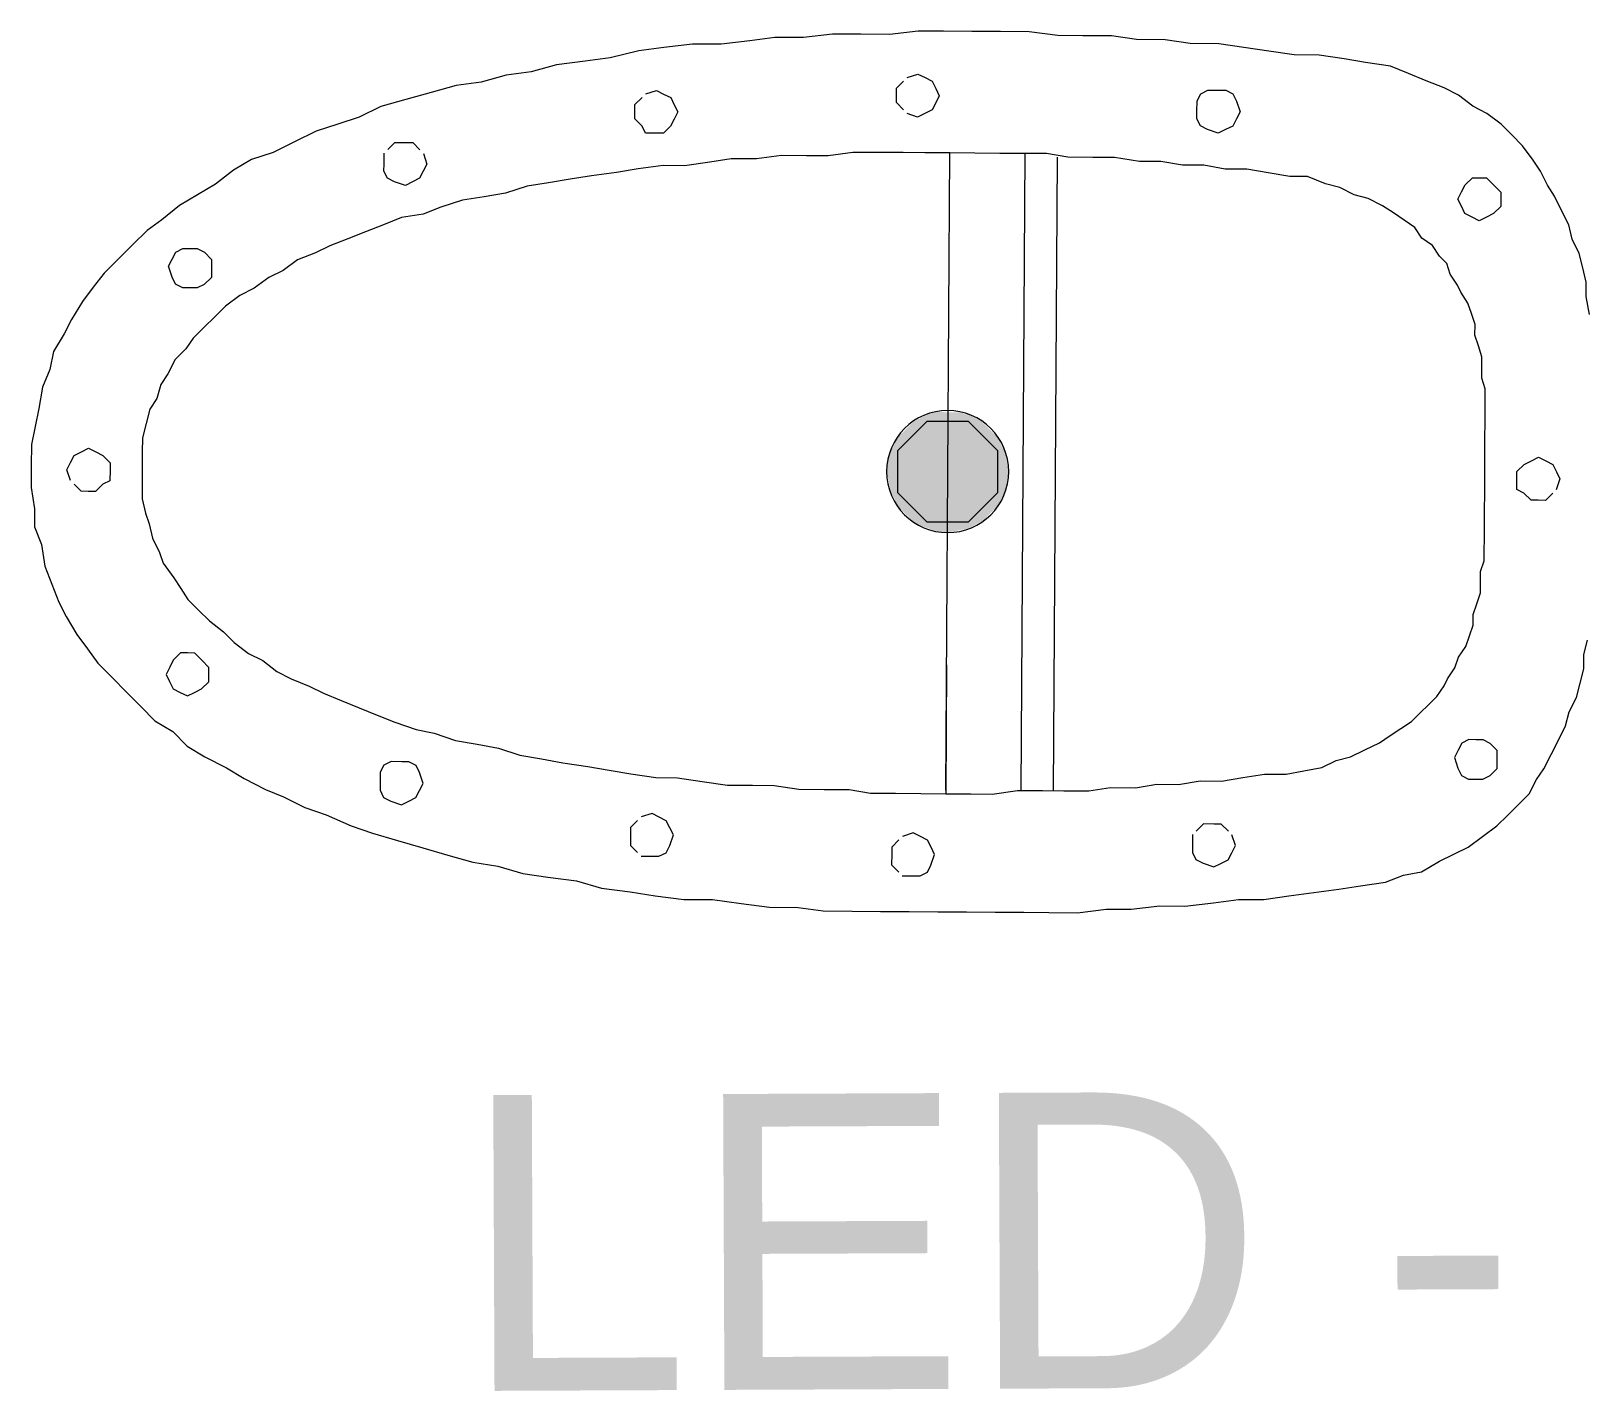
# Model space of a CAD drawing. Header units: metres. Extents: x -12 to 158, y -16 to 62.
# Drawn here: x 32.643 to 33.752, y 14.416 to 15.385 of the extents above; entities that cross this region are included whole.
import ezdxf

# ---------------------------------------------------------------- set-up
doc = ezdxf.new("R2010")
doc.units = ezdxf.units.M
doc.linetypes.add('Hidden 1_5', pattern=[0.0022, 0.0015, -0.0007])
for name, color, linetype, lineweight in [('A-DETL', 7, 'Continuous', 9), ('Dispositivos elétricos', 7, 'Continuous', 35), ('G-ANNO-TEXT', 7, 'Continuous', 9)]:
    doc.layers.add(name, color=color, linetype=linetype, lineweight=lineweight)
doc.styles.add('Arial_2', font='arial.ttf', dxfattribs={"height": 0.210954})

# ---------------------------------------------------------------- blocks, each defined once
blk = doc.blocks.new('PVC Corrugado Amarelo_Caixa de Octogonal 4x4 - PVC Corrugado Amarelo_Caixa de Octogonal 4x4-2829200-PLANTA BAIXA - PLANTA GERAL')
at = {"layer": 'Dispositivos elétricos', "linetype": 'Hidden 1_5', "lineweight": 9, "true_color": 0xffff00}
h = blk.add_hatch(color=2, dxfattribs=at)
h.paths.add_polyline_path([(0, -0.0435), (0.0148, -0.0405), (0.0253, -0.0349), (0.0358, -0.0242), (0.0377, -0.0217), (0.0423, -0.0093), (0.0435, 0), (0.0405, 0.0148), (0.0358, 0.0242), (0.0242, 0.0358), (0.0148, 0.0405), (0.0093, 0.0423), (-0.0082, 0.0424), (-0.0113, 0.042), (-0.0242, 0.0358), (-0.0358, 0.0242), (-0.0405, 0.0148), (-0.0424, 0.0082), (-0.0435, 0), (-0.0405, -0.0148), (-0.0346, -0.0258), (-0.0242, -0.0358), (-0.0217, -0.0377), (-0.0082, -0.0424)])
h.paths.add_polyline_path([(0.0148, -0.0358), (-0.0153, -0.0353), (-0.0358, -0.0142), (-0.0353, 0.0153), (-0.0148, 0.0358), (0.016, 0.0346), (0.0358, 0.0148), (0.0346, -0.016), (0.016, -0.0346)])
blk.add_hatch(color=2, dxfattribs=at).paths.add_polyline_path([(-0.0148, -0.0358), (0.0148, -0.0358), (0.0358, -0.0148), (0.0358, 0.0148), (0.0148, 0.0358), (-0.0148, 0.0358), (-0.0358, 0.0148), (-0.0358, -0.0148)])
at = {"layer": 'Dispositivos elétricos', "lineweight": 9}
for p, q in [((-0.0148, 0.0358), (-0.0358, 0.0148)), ((0.0148, 0.0358), (-0.0148, 0.0358)), ((0.0358, 0.0148), (0.0148, 0.0358)), ((-0.0358, 0.0148), (-0.0358, -0.0148)), ((0.0358, -0.0148), (0.0358, 0.0148)), ((-0.0358, -0.0148), (-0.0148, -0.0358)), ((0.0148, -0.0358), (0.0358, -0.0148)), ((-0.0148, -0.0358), (0.0148, -0.0358))]:
    blk.add_line(p, q, dxfattribs=at)
for start, end in [(360, 180), (180, 360)]:
    blk.add_arc((0, 0), 0.0435, start, end, dxfattribs=at)

msp = doc.modelspace()

# ---------------------------------------------------------------- linework, layer by layer
at = {"layer": 'A-DETL'}
for p, q in [((33.2141, 15.3831), (33.1936, 15.3807)), ((33.2345, 15.383), (33.2141, 15.3831)), ((33.2549, 15.3828), (33.2345, 15.383)), ((33.2753, 15.3853), (33.2549, 15.3828)), ((33.2932, 15.3852), (33.2753, 15.3853)), ((33.3136, 15.385), (33.2932, 15.3852)), ((33.334, 15.3849), (33.3136, 15.385)), ((33.3544, 15.3848), (33.334, 15.3849)), ((33.3748, 15.3821), (33.3544, 15.3848)), ((33.3927, 15.382), (33.3748, 15.3821)), ((33.0762, 15.3712), (33.0557, 15.3662)), ((33.094, 15.3736), (33.0762, 15.3712)), ((33.1145, 15.376), (33.094, 15.3736)), ((33.1349, 15.3759), (33.1145, 15.376)), ((33.1553, 15.3783), (33.1349, 15.3759)), ((33.1732, 15.3808), (33.1553, 15.3783)), ((33.1936, 15.3807), (33.1732, 15.3808)), ((33.4131, 15.3819), (33.3927, 15.382)), ((33.431, 15.3792), (33.4131, 15.3819)), ((33.4514, 15.3791), (33.431, 15.3792)), ((33.4692, 15.3764), (33.4514, 15.3791)), ((33.4896, 15.3763), (33.4692, 15.3764)), ((33.5075, 15.3736), (33.4896, 15.3763)), ((33.5253, 15.371), (33.5075, 15.3736)), ((33.0174, 15.3613), (32.9995, 15.3563)), ((33.0378, 15.3638), (33.0174, 15.3613)), ((33.0557, 15.3662), (33.0378, 15.3638)), ((33.5432, 15.3683), (33.5253, 15.371)), ((33.5611, 15.3682), (33.5432, 15.3683)), ((33.5789, 15.3655), (33.5611, 15.3682)), ((33.5942, 15.3629), (33.5789, 15.3655)), ((33.612, 15.3602), (33.5942, 15.3629)), ((33.6248, 15.355), (33.612, 15.3602)), ((32.9637, 15.3489), (32.9459, 15.3465)), ((32.9816, 15.3539), (32.9637, 15.3489)), ((32.9995, 15.3563), (32.9816, 15.3539)), ((33.2598, 15.3445), (33.2649, 15.3496)), ((33.2675, 15.3521), (33.2751, 15.3546)), ((33.2751, 15.3546), (33.2802, 15.3521)), ((33.2802, 15.3521), (33.2853, 15.3495)), ((33.2853, 15.3495), (33.2878, 15.3444)), ((33.6375, 15.3498), (33.6248, 15.355)), ((33.6502, 15.3447), (33.6375, 15.3498)), ((32.928, 15.3415), (32.9101, 15.3365)), ((32.9459, 15.3465), (32.928, 15.3415)), ((33.0734, 15.3329), (33.0785, 15.338)), ((33.0811, 15.3405), (33.0888, 15.343)), ((33.0888, 15.343), (33.0938, 15.3404)), ((33.0938, 15.3404), (33.0989, 15.3379)), ((33.0989, 15.3379), (33.1014, 15.3327)), ((33.2597, 15.3394), (33.2598, 15.3445)), ((33.2597, 15.3343), (33.2597, 15.3394)), ((33.2878, 15.3444), (33.2903, 15.3392)), ((33.2903, 15.3392), (33.2878, 15.3341)), ((33.4741, 15.3355), (33.4767, 15.3406)), ((33.4767, 15.3406), (33.4818, 15.3432)), ((33.4818, 15.3432), (33.4894, 15.3431)), ((33.4894, 15.3431), (33.4945, 15.3431)), ((33.4945, 15.3431), (33.4996, 15.3405)), ((33.4996, 15.3405), (33.5021, 15.3354)), ((33.6604, 15.3395), (33.6502, 15.3447)), ((33.6706, 15.3318), (33.6604, 15.3395)), ((32.8922, 15.3315), (32.8768, 15.3239)), ((32.9101, 15.3365), (32.8922, 15.3315)), ((33.0733, 15.3278), (33.0734, 15.3329)), ((33.0733, 15.3227), (33.0733, 15.3278)), ((33.1014, 15.3327), (33.104, 15.3276)), ((33.104, 15.3276), (33.1014, 15.3225)), ((33.2648, 15.3292), (33.2597, 15.3343)), ((33.2749, 15.324), (33.2673, 15.3266)), ((33.2852, 15.3291), (33.2801, 15.3265)), ((33.2878, 15.3341), (33.2852, 15.3291)), ((33.474, 15.3279), (33.4741, 15.3355)), ((33.474, 15.3228), (33.474, 15.3279)), ((33.5021, 15.3354), (33.5047, 15.3277)), ((33.5047, 15.3277), (33.5021, 15.3226)), ((33.6807, 15.3266), (33.6706, 15.3318)), ((33.6909, 15.3189), (33.6807, 15.3266)), ((32.8615, 15.3189), (32.8461, 15.3139)), ((32.8768, 15.3239), (32.8615, 15.3189)), ((33.0784, 15.3176), (33.0733, 15.3227)), ((33.0809, 15.3125), (33.0784, 15.3176)), ((33.0988, 15.3174), (33.0937, 15.3124)), ((33.1014, 15.3225), (33.0988, 15.3174)), ((33.2801, 15.3265), (33.2749, 15.324)), ((33.4765, 15.3177), (33.474, 15.3228)), ((33.4816, 15.3151), (33.4765, 15.3177)), ((33.4995, 15.3175), (33.4944, 15.315)), ((33.5021, 15.3226), (33.4995, 15.3175)), ((33.6985, 15.3112), (33.6909, 15.3189)), ((32.8308, 15.3063), (32.8154, 15.2988)), ((32.8461, 15.3139), (32.8308, 15.3063)), ((32.8971, 15.3008), (32.9022, 15.3059)), ((32.9022, 15.3059), (32.9099, 15.3058)), ((32.9099, 15.3058), (32.915, 15.3058)), ((32.915, 15.3058), (32.92, 15.3007)), ((33.0886, 15.3124), (33.0809, 15.3125)), ((33.0937, 15.3124), (33.0886, 15.3124)), ((33.4892, 15.3125), (33.4816, 15.3151)), ((33.4944, 15.315), (33.4892, 15.3125)), ((33.7061, 15.3035), (33.6985, 15.3112)), ((32.8001, 15.2938), (32.7872, 15.2862)), ((32.8154, 15.2988), (32.8001, 15.2938)), ((32.8945, 15.2906), (32.8945, 15.2983)), ((32.9226, 15.2981), (32.9251, 15.2904)), ((33.142, 15.2942), (33.1267, 15.2918)), ((33.1599, 15.2941), (33.142, 15.2942)), ((33.1778, 15.2965), (33.1599, 15.2941)), ((33.1957, 15.2964), (33.1778, 15.2965)), ((33.211, 15.2963), (33.1957, 15.2964)), ((33.2288, 15.2988), (33.211, 15.2963)), ((33.2467, 15.2987), (33.2288, 15.2988)), ((33.2646, 15.2986), (33.2467, 15.2987)), ((33.2799, 15.2985), (33.2646, 15.2986)), ((33.2978, 15.2984), (33.2799, 15.2985)), ((33.2949, 14.8441), (33.2978, 15.2984)), ((33.3156, 15.2982), (33.2978, 15.2984)), ((33.3335, 15.2981), (33.3156, 15.2982)), ((33.3488, 15.298), (33.3335, 15.2981)), ((33.3513, 15.298), (33.3485, 14.8438)), ((33.3667, 15.2979), (33.3488, 15.298)), ((33.382, 15.2953), (33.3667, 15.2979)), ((33.3743, 15.2953), (33.3715, 14.8436)), ((33.3998, 15.2952), (33.382, 15.2953)), ((33.4151, 15.2951), (33.3998, 15.2952)), ((33.433, 15.2924), (33.4151, 15.2951)), ((33.7137, 15.2932), (33.7061, 15.3035)), ((32.7872, 15.2862), (32.7744, 15.2761)), ((32.8944, 15.2855), (32.8945, 15.2906)), ((32.897, 15.2804), (32.8944, 15.2855)), ((32.9225, 15.2854), (32.9199, 15.2803)), ((32.9251, 15.2904), (32.9225, 15.2854)), ((33.0603, 15.2845), (33.0424, 15.2821)), ((33.0756, 15.287), (33.0603, 15.2845)), ((33.0935, 15.2894), (33.0756, 15.287)), ((33.1088, 15.2893), (33.0935, 15.2894)), ((33.1267, 15.2918), (33.1088, 15.2893)), ((33.4483, 15.2923), (33.433, 15.2924)), ((33.4636, 15.2897), (33.4483, 15.2923)), ((33.4789, 15.2896), (33.4636, 15.2897)), ((33.4942, 15.2869), (33.4789, 15.2896)), ((33.5095, 15.2868), (33.4942, 15.2869)), ((33.5248, 15.2842), (33.5095, 15.2868)), ((33.5401, 15.2815), (33.5248, 15.2842)), ((33.7188, 15.2855), (33.7137, 15.2932)), ((33.7238, 15.2753), (33.7188, 15.2855)), ((32.7744, 15.2761), (32.7616, 15.2685)), ((32.902, 15.2778), (32.897, 15.2804)), ((32.9097, 15.2752), (32.902, 15.2778)), ((32.9148, 15.2777), (32.9097, 15.2752)), ((32.9199, 15.2803), (32.9148, 15.2777)), ((32.9965, 15.2747), (32.9811, 15.2697)), ((33.0118, 15.2771), (32.9965, 15.2747)), ((33.0271, 15.2796), (33.0118, 15.2771)), ((33.0424, 15.2821), (33.0271, 15.2796)), ((33.5529, 15.2815), (33.5401, 15.2815)), ((33.5656, 15.2763), (33.5529, 15.2815)), ((33.5758, 15.2737), (33.5656, 15.2763)), ((33.586, 15.2685), (33.5758, 15.2737)), ((33.6625, 15.2706), (33.6651, 15.2757)), ((33.6651, 15.2757), (33.6703, 15.2807)), ((33.6703, 15.2807), (33.6754, 15.2807)), ((33.6754, 15.2807), (33.6805, 15.2807)), ((33.6805, 15.2807), (33.6855, 15.2755)), ((33.6855, 15.2755), (33.6906, 15.2704)), ((33.7289, 15.2676), (33.7238, 15.2753)), ((32.7488, 15.2609), (32.736, 15.2508)), ((32.7616, 15.2685), (32.7488, 15.2609)), ((32.9505, 15.2648), (32.9351, 15.2598)), ((32.9658, 15.2672), (32.9505, 15.2648)), ((32.9811, 15.2697), (32.9658, 15.2672)), ((33.5961, 15.2659), (33.586, 15.2685)), ((33.6063, 15.2607), (33.5961, 15.2659)), ((33.614, 15.2556), (33.6063, 15.2607)), ((33.6599, 15.2655), (33.6625, 15.2706)), ((33.6625, 15.2604), (33.6599, 15.2655)), ((33.665, 15.2553), (33.6625, 15.2604)), ((33.6905, 15.2602), (33.6854, 15.2551)), ((33.6906, 15.2653), (33.6905, 15.2602)), ((33.6906, 15.2704), (33.6906, 15.2653)), ((33.7339, 15.2574), (33.7289, 15.2676)), ((32.736, 15.2508), (32.7257, 15.2432)), ((32.907, 15.2523), (32.8942, 15.2472)), ((32.9223, 15.2547), (32.907, 15.2523)), ((32.9351, 15.2598), (32.9223, 15.2547)), ((33.6216, 15.2504), (33.614, 15.2556)), ((33.6292, 15.2453), (33.6216, 15.2504)), ((33.6701, 15.2527), (33.665, 15.2553)), ((33.6752, 15.2501), (33.6701, 15.2527)), ((33.6803, 15.2526), (33.6752, 15.2501)), ((33.6854, 15.2551), (33.6803, 15.2526)), ((33.739, 15.2471), (33.7339, 15.2574)), ((32.7257, 15.2432), (32.7155, 15.233)), ((32.8814, 15.2422), (32.8686, 15.2372)), ((32.8942, 15.2472), (32.8814, 15.2422)), ((33.6343, 15.2376), (33.6292, 15.2453)), ((33.7414, 15.2369), (33.739, 15.2471)), ((32.7155, 15.233), (32.7052, 15.2229)), ((32.7435, 15.2227), (32.7461, 15.2277)), ((32.7461, 15.2277), (32.7512, 15.2303)), ((32.7512, 15.2303), (32.7563, 15.2302)), ((32.7563, 15.2302), (32.7614, 15.2302)), ((32.7614, 15.2302), (32.7665, 15.2276)), ((32.7665, 15.2276), (32.7715, 15.2225)), ((32.8456, 15.2271), (32.8328, 15.2221)), ((32.8558, 15.2322), (32.8456, 15.2271)), ((32.8686, 15.2372), (32.8558, 15.2322)), ((33.6419, 15.2324), (33.6343, 15.2376)), ((33.6469, 15.2247), (33.6419, 15.2324)), ((33.7465, 15.2267), (33.7414, 15.2369)), ((32.7052, 15.2229), (32.6949, 15.2127)), ((32.7409, 15.2176), (32.7435, 15.2227)), ((32.7434, 15.2099), (32.7409, 15.2176)), ((32.7715, 15.2225), (32.7715, 15.2174)), ((32.7715, 15.2174), (32.7715, 15.2097)), ((32.8328, 15.2221), (32.8225, 15.2145)), ((33.652, 15.2196), (33.6469, 15.2247)), ((33.6545, 15.2119), (33.652, 15.2196)), ((33.749, 15.2164), (33.7465, 15.2267)), ((33.7515, 15.2062), (33.749, 15.2164)), ((32.6949, 15.2127), (32.6872, 15.2026)), ((32.7459, 15.2048), (32.7434, 15.2099)), ((32.751, 15.2022), (32.7459, 15.2048)), ((32.7663, 15.2047), (32.7612, 15.2021)), ((32.7715, 15.2097), (32.7663, 15.2047)), ((32.8123, 15.2095), (32.802, 15.2019)), ((32.8225, 15.2145), (32.8123, 15.2095)), ((33.6596, 15.2042), (33.6545, 15.2119)), ((33.7514, 15.196), (33.7515, 15.2062)), ((32.6872, 15.2026), (32.6795, 15.1924)), ((32.7561, 15.2022), (32.751, 15.2022)), ((32.7612, 15.2021), (32.7561, 15.2022)), ((32.7918, 15.1968), (32.7815, 15.1892)), ((32.802, 15.2019), (32.7918, 15.1968)), ((33.6621, 15.1991), (33.6596, 15.2042)), ((33.6671, 15.1914), (33.6621, 15.1991)), ((33.7539, 15.1832), (33.7514, 15.196)), ((32.6795, 15.1924), (32.6717, 15.1797)), ((32.7815, 15.1892), (32.7738, 15.1816)), ((33.6697, 15.1838), (33.6671, 15.1914)), ((33.6722, 15.1761), (33.6697, 15.1838)), ((32.6717, 15.1797), (32.6666, 15.1695)), ((32.7661, 15.174), (32.7584, 15.1664)), ((32.7738, 15.1816), (32.7661, 15.174)), ((33.6721, 15.1684), (33.6722, 15.1761)), ((32.6666, 15.1695), (32.6588, 15.1568)), ((32.7584, 15.1664), (32.7533, 15.1588)), ((33.6746, 15.1608), (33.6721, 15.1684)), ((33.6771, 15.1531), (33.6746, 15.1608)), ((32.6588, 15.1568), (32.6562, 15.1441)), ((32.7456, 15.1512), (32.7404, 15.141)), ((32.7533, 15.1588), (32.7456, 15.1512)), ((33.6771, 15.1454), (33.6771, 15.1531)), ((32.6562, 15.1441), (32.651, 15.1314)), ((32.7404, 15.141), (32.7353, 15.1334)), ((33.677, 15.1378), (33.6771, 15.1454)), ((32.651, 15.1314), (32.6484, 15.1161)), ((32.7353, 15.1334), (32.7326, 15.1232)), ((33.6795, 15.1301), (33.677, 15.1378)), ((33.6795, 15.1199), (33.6795, 15.1301)), ((32.6484, 15.1161), (32.6458, 15.1033)), ((32.7326, 15.1232), (32.7275, 15.1156)), ((33.6794, 15.1122), (33.6795, 15.1199)), ((32.7249, 15.1054), (32.7223, 15.0952)), ((32.7275, 15.1156), (32.7249, 15.1054)), ((33.6794, 15.1046), (33.6794, 15.1122)), ((32.6458, 15.1033), (32.6431, 15.0906)), ((32.7223, 15.0952), (32.7222, 15.085)), ((33.6793, 15.0969), (33.6794, 15.1046)), ((33.6793, 15.0893), (33.6793, 15.0969)), ((32.6431, 15.0906), (32.643, 15.0753)), ((32.6711, 15.0776), (32.6737, 15.0827)), ((32.6737, 15.0827), (32.6788, 15.0852)), ((32.6788, 15.0852), (32.6839, 15.0878)), ((32.6839, 15.0878), (32.689, 15.0852)), ((32.689, 15.0852), (32.6941, 15.0826)), ((32.7222, 15.085), (32.7221, 15.0748)), ((33.6792, 15.0816), (33.6793, 15.0893)), ((32.643, 15.0753), (32.6429, 15.0599)), ((32.6685, 15.0725), (32.6711, 15.0776)), ((32.671, 15.0649), (32.6685, 15.0725)), ((32.6941, 15.0826), (32.6992, 15.0775)), ((32.6992, 15.0724), (32.6991, 15.0647)), ((32.6992, 15.0775), (32.6992, 15.0724)), ((32.7221, 15.0748), (32.7221, 15.0646)), ((33.6792, 15.0689), (33.6792, 15.0816)), ((33.7021, 15.0713), (33.7073, 15.0763)), ((33.7073, 15.0763), (33.7124, 15.0789)), ((33.7124, 15.0789), (33.7175, 15.0814)), ((33.7175, 15.0814), (33.7226, 15.0788)), ((33.7226, 15.0788), (33.7277, 15.0762)), ((33.7277, 15.0762), (33.7302, 15.0711)), ((32.6786, 15.0572), (32.6736, 15.0623)), ((32.694, 15.0622), (32.6889, 15.0571)), ((32.6991, 15.0647), (32.694, 15.0622)), ((32.7221, 15.0646), (32.722, 15.0518)), ((33.6791, 15.0535), (33.6792, 15.0689)), ((33.7021, 15.0662), (33.7021, 15.0713)), ((33.7021, 15.0585), (33.7021, 15.0662)), ((33.7327, 15.066), (33.7301, 15.0583)), ((33.7302, 15.0711), (33.7327, 15.066)), ((32.6429, 15.0599), (32.6454, 15.0446)), ((32.6837, 15.0571), (32.6786, 15.0572)), ((32.6889, 15.0571), (32.6837, 15.0571)), ((32.722, 15.0518), (32.7245, 15.0416)), ((33.679, 15.0459), (33.6791, 15.0535)), ((33.7071, 15.0559), (33.7021, 15.0585)), ((33.7122, 15.0508), (33.7071, 15.0559)), ((33.7173, 15.0508), (33.7122, 15.0508)), ((33.7224, 15.0507), (33.7173, 15.0508)), ((33.7276, 15.0558), (33.7224, 15.0507)), ((32.6454, 15.0446), (32.6453, 15.0319)), ((32.7245, 15.0416), (32.727, 15.0339)), ((33.679, 15.0382), (33.679, 15.0459)), ((32.6453, 15.0319), (32.6503, 15.0191)), ((32.727, 15.0339), (32.7295, 15.0237)), ((33.6789, 15.0306), (33.679, 15.0382)), ((33.6789, 15.0229), (33.6789, 15.0306)), ((32.6503, 15.0191), (32.6528, 15.0037)), ((32.7295, 15.0237), (32.7345, 15.0134)), ((33.6788, 15.0153), (33.6789, 15.0229)), ((32.7345, 15.0134), (32.737, 15.0058)), ((32.737, 15.0058), (32.7446, 14.9955)), ((33.6762, 15), (33.6788, 15.0076)), ((33.6788, 15.0076), (33.6788, 15.0153)), ((32.6528, 15.0037), (32.6578, 14.9909)), ((32.7446, 14.9955), (32.7497, 14.9878)), ((33.6761, 14.9923), (33.6762, 15)), ((32.6578, 14.9909), (32.6628, 14.9781)), ((32.7497, 14.9878), (32.7547, 14.9801)), ((33.6735, 14.977), (33.6761, 14.9847)), ((33.6761, 14.9847), (33.6761, 14.9923)), ((32.6628, 14.9781), (32.6679, 14.9679)), ((32.7547, 14.9801), (32.7623, 14.9724)), ((32.7623, 14.9724), (32.77, 14.9647)), ((33.6709, 14.9694), (33.6735, 14.977)), ((32.6679, 14.9679), (32.6755, 14.9551)), ((32.77, 14.9647), (32.7801, 14.957)), ((33.6682, 14.9541), (33.6708, 14.9617)), ((33.6708, 14.9617), (33.6709, 14.9694)), ((32.6755, 14.9551), (32.6831, 14.9448)), ((32.7801, 14.957), (32.7877, 14.9493)), ((33.6656, 14.9464), (33.6682, 14.9541)), ((33.7498, 14.9408), (33.7524, 14.951)), ((32.6831, 14.9448), (32.6906, 14.9346)), ((32.7494, 14.9419), (32.7443, 14.9368)), ((32.7545, 14.9419), (32.7494, 14.9419)), ((32.7596, 14.9418), (32.7545, 14.9419)), ((32.7647, 14.9367), (32.7596, 14.9418)), ((32.7877, 14.9493), (32.7979, 14.9416)), ((32.7979, 14.9416), (32.8081, 14.9364)), ((33.6579, 14.9312), (33.6605, 14.9388)), ((33.6605, 14.9388), (33.6656, 14.9464)), ((33.7498, 14.9306), (33.7498, 14.9408)), ((32.6906, 14.9346), (32.7008, 14.9243)), ((32.7417, 14.9317), (32.7391, 14.9266)), ((32.7443, 14.9368), (32.7417, 14.9317)), ((32.7697, 14.9316), (32.7647, 14.9367)), ((32.7697, 14.9264), (32.7697, 14.9316)), ((32.8081, 14.9364), (32.8182, 14.9287)), ((32.8182, 14.9287), (32.8284, 14.9235)), ((33.2955, 14.9334), (33.2949, 14.8415)), ((33.6527, 14.9235), (33.6579, 14.9312)), ((33.7471, 14.9204), (33.7498, 14.9306)), ((32.7008, 14.9243), (32.7109, 14.914)), ((32.7391, 14.9266), (32.7416, 14.9215)), ((32.7416, 14.9215), (32.7441, 14.9164)), ((32.7441, 14.9164), (32.7492, 14.9138)), ((32.7645, 14.9163), (32.7697, 14.9213)), ((32.7697, 14.9213), (32.7697, 14.9264)), ((32.8284, 14.9235), (32.8411, 14.9183)), ((32.8411, 14.9183), (32.8513, 14.9132)), ((33.645, 14.9108), (33.6502, 14.9185)), ((33.6502, 14.9185), (33.6527, 14.9235)), ((33.7445, 14.9102), (33.7471, 14.9204)), ((32.7109, 14.914), (32.7211, 14.9038)), ((32.7492, 14.9138), (32.7543, 14.9112)), ((32.7543, 14.9112), (32.7594, 14.9137)), ((32.7594, 14.9137), (32.7645, 14.9163)), ((32.8513, 14.9132), (32.864, 14.908)), ((32.864, 14.908), (32.8768, 14.9028)), ((33.6322, 14.8982), (33.6399, 14.9058)), ((33.6399, 14.9058), (33.645, 14.9108)), ((33.7394, 14.9), (33.7445, 14.9102)), ((32.7211, 14.9038), (32.7312, 14.8935)), ((32.8768, 14.9028), (32.8895, 14.8976)), ((32.8895, 14.8976), (32.9022, 14.8925)), ((33.627, 14.8931), (33.6322, 14.8982)), ((33.7367, 14.8899), (33.7394, 14.9)), ((32.7312, 14.8935), (32.7439, 14.8858)), ((32.7439, 14.8858), (32.7541, 14.8755)), ((32.9022, 14.8925), (32.9175, 14.8873)), ((32.9175, 14.8873), (32.9302, 14.8846)), ((32.9302, 14.8846), (32.9455, 14.8794)), ((33.6117, 14.883), (33.6193, 14.888)), ((33.6193, 14.888), (33.627, 14.8931)), ((33.7316, 14.8797), (33.7367, 14.8899)), ((32.7541, 14.8755), (32.7668, 14.8678)), ((32.9455, 14.8794), (32.9608, 14.8768)), ((32.9608, 14.8768), (32.9761, 14.8741)), ((32.9761, 14.8741), (32.9914, 14.8689)), ((33.5835, 14.8678), (33.5937, 14.8729)), ((33.5937, 14.8729), (33.604, 14.8779)), ((33.604, 14.8779), (33.6117, 14.883)), ((33.6601, 14.8725), (33.6575, 14.8674)), ((33.6627, 14.8775), (33.6601, 14.8725)), ((33.6678, 14.8801), (33.6627, 14.8775)), ((33.6729, 14.88), (33.6678, 14.8801)), ((33.678, 14.88), (33.6729, 14.88)), ((33.6831, 14.8774), (33.678, 14.88)), ((33.6881, 14.8723), (33.6831, 14.8774)), ((33.6881, 14.8672), (33.6881, 14.8723)), ((33.7264, 14.8695), (33.7316, 14.8797)), ((32.7668, 14.8678), (32.7821, 14.86)), ((32.8944, 14.8619), (32.8918, 14.8568)), ((32.8995, 14.8644), (32.8944, 14.8619)), ((32.9071, 14.8643), (32.8995, 14.8644)), ((32.9123, 14.8643), (32.9071, 14.8643)), ((32.9173, 14.8617), (32.9123, 14.8643)), ((32.9199, 14.8566), (32.9173, 14.8617)), ((32.9914, 14.8689), (33.0067, 14.8663)), ((33.0067, 14.8663), (33.022, 14.8636)), ((33.022, 14.8636), (33.0398, 14.861)), ((33.0398, 14.861), (33.0551, 14.8583)), ((33.563, 14.8603), (33.5733, 14.8653)), ((33.5733, 14.8653), (33.5835, 14.8678)), ((33.6575, 14.8674), (33.66, 14.8597)), ((33.6881, 14.8595), (33.6881, 14.8672)), ((33.7212, 14.8593), (33.7264, 14.8695)), ((32.7821, 14.86), (32.7948, 14.8523)), ((32.7948, 14.8523), (32.81, 14.8445)), ((32.8918, 14.8568), (32.8917, 14.8491)), ((32.9224, 14.8489), (32.9199, 14.8566)), ((33.0551, 14.8583), (33.0704, 14.8557)), ((33.0704, 14.8557), (33.0883, 14.853)), ((33.0883, 14.853), (33.1036, 14.8529)), ((33.1036, 14.8529), (33.1214, 14.8503)), ((33.1214, 14.8503), (33.1393, 14.8476)), ((33.4609, 14.8482), (33.4762, 14.8506)), ((33.4762, 14.8506), (33.4915, 14.8505)), ((33.4915, 14.8505), (33.5068, 14.853)), ((33.5068, 14.853), (33.5222, 14.8554)), ((33.5222, 14.8554), (33.5375, 14.8554)), ((33.5375, 14.8554), (33.5502, 14.8578)), ((33.5502, 14.8578), (33.563, 14.8603)), ((33.66, 14.8597), (33.6625, 14.8546)), ((33.6625, 14.8546), (33.6676, 14.852)), ((33.6676, 14.852), (33.6727, 14.852)), ((33.6727, 14.852), (33.6778, 14.8519)), ((33.6778, 14.8519), (33.6829, 14.8545)), ((33.6829, 14.8545), (33.6881, 14.8595)), ((33.7109, 14.8415), (33.7161, 14.8517)), ((33.7161, 14.8517), (33.7212, 14.8593)), ((32.81, 14.8445), (32.8228, 14.8393)), ((32.8228, 14.8393), (32.838, 14.8316)), ((32.8917, 14.8491), (32.8917, 14.844)), ((32.8917, 14.844), (32.8942, 14.8389)), ((32.8942, 14.8389), (32.8993, 14.8363)), ((32.9121, 14.8362), (32.9172, 14.8388)), ((32.9172, 14.8388), (32.9198, 14.8439)), ((32.9198, 14.8439), (32.9224, 14.8489)), ((33.1393, 14.8476), (33.1572, 14.8475)), ((33.1572, 14.8475), (33.1725, 14.8474)), ((33.1725, 14.8474), (33.1903, 14.8447)), ((33.1903, 14.8447), (33.2082, 14.8446)), ((33.2082, 14.8446), (33.226, 14.8445)), ((33.226, 14.8445), (33.2413, 14.8419)), ((33.2413, 14.8419), (33.2592, 14.8418)), ((33.2592, 14.8418), (33.2771, 14.8416)), ((33.2771, 14.8416), (33.2949, 14.8415)), ((33.2949, 14.8415), (33.3128, 14.8414)), ((33.3128, 14.8414), (33.3281, 14.8413)), ((33.3281, 14.8413), (33.346, 14.8438)), ((33.346, 14.8438), (33.3639, 14.8437)), ((33.3639, 14.8437), (33.3792, 14.8436)), ((33.3792, 14.8436), (33.397, 14.8435)), ((33.397, 14.8435), (33.4124, 14.8459)), ((33.4124, 14.8459), (33.4302, 14.8458)), ((33.4302, 14.8458), (33.4455, 14.8483)), ((33.4455, 14.8483), (33.4609, 14.8482)), ((33.7032, 14.8339), (33.7109, 14.8415)), ((32.838, 14.8316), (32.8533, 14.8264)), ((32.8993, 14.8363), (32.907, 14.8337)), ((32.907, 14.8337), (32.9121, 14.8362)), ((33.6955, 14.8263), (33.7032, 14.8339)), ((32.8533, 14.8264), (32.8711, 14.8186)), ((32.8711, 14.8186), (32.8864, 14.8134)), ((33.0753, 14.8225), (33.0702, 14.8174)), ((33.0702, 14.8174), (33.0702, 14.8123)), ((33.0856, 14.8275), (33.0779, 14.825)), ((33.0907, 14.8249), (33.0856, 14.8275)), ((33.0957, 14.8223), (33.0907, 14.8249)), ((33.0983, 14.8172), (33.0957, 14.8223)), ((33.1008, 14.8121), (33.0983, 14.8172)), ((33.4786, 14.82), (33.4734, 14.8149)), ((33.4862, 14.8199), (33.4786, 14.82)), ((33.4913, 14.8199), (33.4862, 14.8199)), ((33.4964, 14.8148), (33.4913, 14.8199)), ((33.6776, 14.8111), (33.6878, 14.8187)), ((33.6878, 14.8187), (33.6955, 14.8263)), ((32.8864, 14.8134), (32.9042, 14.8082)), ((32.9042, 14.8082), (32.9221, 14.803)), ((33.0702, 14.8123), (33.0701, 14.8046)), ((33.0982, 14.8045), (33.1008, 14.8121)), ((33.2615, 14.8086), (33.2564, 14.8035)), ((33.2718, 14.8136), (33.2641, 14.8111)), ((33.2769, 14.811), (33.2718, 14.8136)), ((33.282, 14.8084), (33.2769, 14.811)), ((33.2845, 14.8033), (33.282, 14.8084)), ((33.4708, 14.8124), (33.4708, 14.8047)), ((33.5014, 14.8045), (33.4989, 14.8122)), ((33.6673, 14.8035), (33.6776, 14.8111)), ((32.9221, 14.803), (32.9399, 14.7978)), ((32.9399, 14.7978), (32.9577, 14.7926)), ((33.0701, 14.8046), (33.0752, 14.7995)), ((33.0777, 14.7969), (33.0854, 14.7969)), ((33.0854, 14.7969), (33.0905, 14.7969)), ((33.0905, 14.7969), (33.0956, 14.7994)), ((33.0956, 14.7994), (33.0982, 14.8045)), ((33.2564, 14.7984), (33.2563, 14.7907)), ((33.2564, 14.8035), (33.2564, 14.7984)), ((33.2844, 14.7906), (33.287, 14.7982)), ((33.287, 14.7982), (33.2845, 14.8033)), ((33.4708, 14.8047), (33.4708, 14.7996)), ((33.4708, 14.7996), (33.4733, 14.7945)), ((33.4733, 14.7945), (33.4784, 14.7919)), ((33.4911, 14.7918), (33.4963, 14.7944)), ((33.4963, 14.7944), (33.4988, 14.7994)), ((33.4988, 14.7994), (33.5014, 14.8045)), ((33.6468, 14.7934), (33.6571, 14.7985)), ((33.6571, 14.7985), (33.6673, 14.8035)), ((32.9577, 14.7926), (32.9756, 14.7899)), ((32.9756, 14.7899), (32.9934, 14.7847)), ((32.9934, 14.7847), (33.0113, 14.782)), ((33.2563, 14.7907), (33.2614, 14.7856)), ((33.2767, 14.783), (33.2818, 14.7855)), ((33.2818, 14.7855), (33.2844, 14.7906)), ((33.4784, 14.7919), (33.486, 14.7893)), ((33.486, 14.7893), (33.4911, 14.7918)), ((33.6085, 14.7784), (33.6212, 14.7834)), ((33.6212, 14.7834), (33.634, 14.7858)), ((33.634, 14.7858), (33.6468, 14.7934)), ((33.0113, 14.782), (33.0317, 14.7794)), ((33.0317, 14.7794), (33.0495, 14.7741)), ((33.0495, 14.7741), (33.0699, 14.7715)), ((33.2639, 14.783), (33.2716, 14.783)), ((33.2716, 14.783), (33.2767, 14.783)), ((33.5574, 14.771), (33.5752, 14.7735)), ((33.5752, 14.7735), (33.5906, 14.7759)), ((33.5906, 14.7759), (33.6085, 14.7784)), ((33.0699, 14.7715), (33.0878, 14.7688)), ((33.0878, 14.7688), (33.1082, 14.7661)), ((33.1082, 14.7661), (33.1286, 14.766)), ((33.1286, 14.766), (33.149, 14.7633)), ((33.149, 14.7633), (33.1694, 14.7606)), ((33.4271, 14.7591), (33.4476, 14.7615)), ((33.4476, 14.7615), (33.4654, 14.7614)), ((33.4654, 14.7614), (33.4859, 14.7638)), ((33.4859, 14.7638), (33.5037, 14.7662)), ((33.5037, 14.7662), (33.5216, 14.7661)), ((33.5216, 14.7661), (33.5395, 14.7686)), ((33.5395, 14.7686), (33.5574, 14.771)), ((33.1694, 14.7606), (33.1898, 14.7605)), ((33.1898, 14.7605), (33.2076, 14.7579)), ((33.2076, 14.7579), (33.2281, 14.7577)), ((33.2281, 14.7577), (33.2485, 14.7576)), ((33.2485, 14.7576), (33.2689, 14.7575)), ((33.2689, 14.7575), (33.2893, 14.7574)), ((33.2893, 14.7574), (33.3097, 14.7572)), ((33.3097, 14.7572), (33.3301, 14.7571)), ((33.3301, 14.7571), (33.3506, 14.757)), ((33.3506, 14.757), (33.3684, 14.7569)), ((33.3684, 14.7569), (33.3888, 14.7567)), ((33.3888, 14.7567), (33.4093, 14.7592)), ((33.4093, 14.7592), (33.4271, 14.7591))]:
    msp.add_line(p, q, dxfattribs=at)

# ---------------------------------------------------------------- block references
at = {"layer": 'Dispositivos elétricos', "lineweight": 9}
msp.add_blockref('PVC Corrugado Amarelo_Caixa de Octogonal 4x4 - PVC Corrugado Amarelo_Caixa de Octogonal 4x4-2829200-PLANTA BAIXA - PLANTA GERAL', (33.2963, 15.0712), dxfattribs=at)

# ---------------------------------------------------------------- texts
at = {"layer": 'G-ANNO-TEXT', "insert": (32.9482, 14.6266), "char_height": 0.21095, "width": 1.875949, "attachment_point": 1, "rotation": 0.2444, "style": 'Arial_2'}
msp.add_mtext('LED - 250W', dxfattribs=at)

doc.saveas('drawing.dxf')
